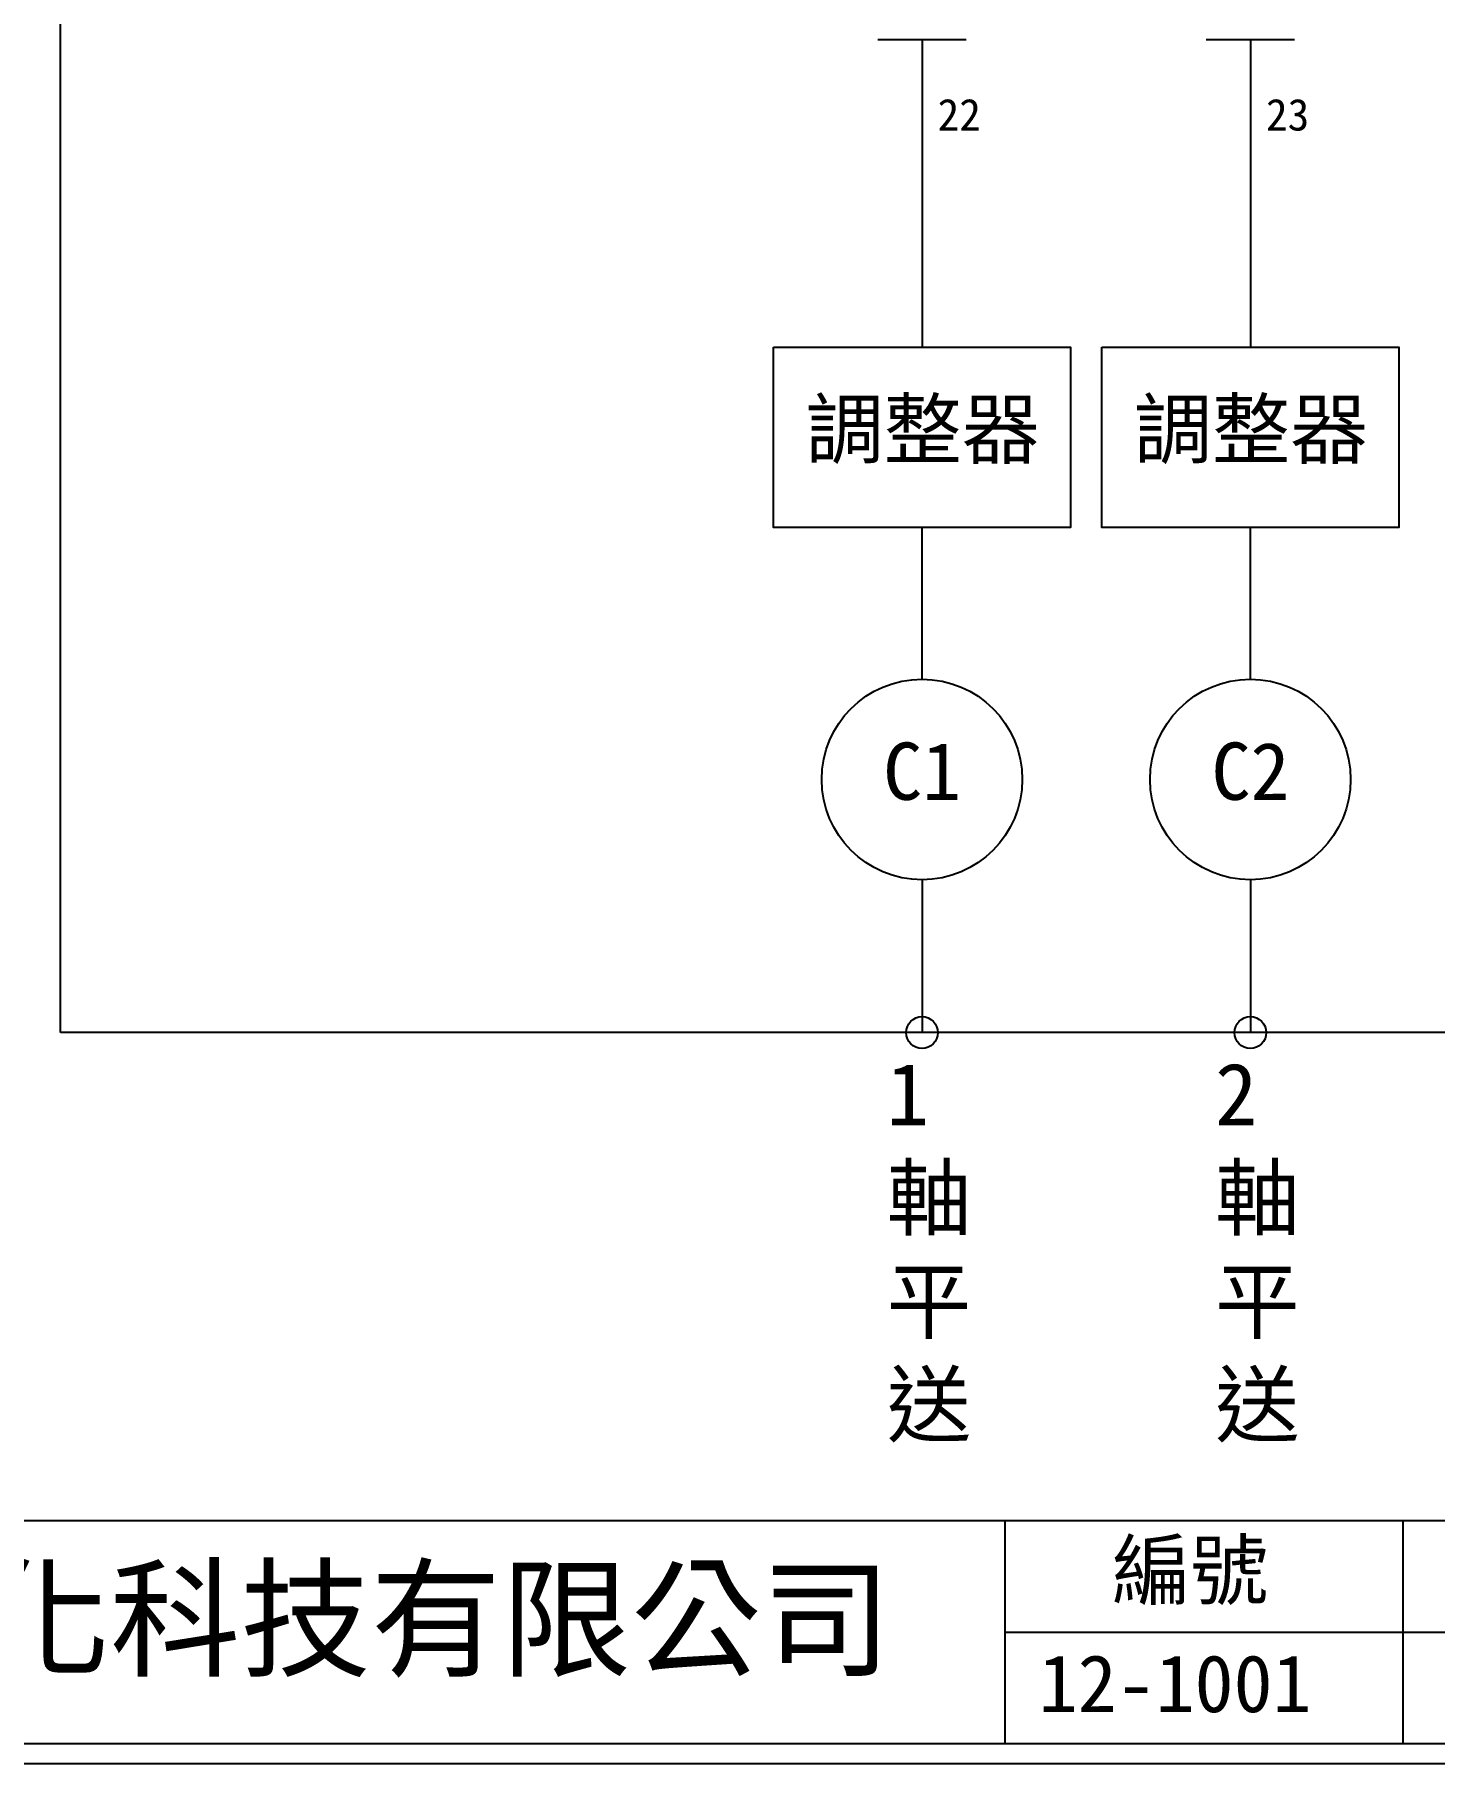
# Model space of a CAD drawing. Extents: x 10 to 297, y 3 to 207.
# Drawn here: x 84.8 to 172.7, y 3 to 111.6 of the extents above; entities that cross this region are included whole.
import ezdxf

# ---------------------------------------------------------------- set-up
doc = ezdxf.new("R2010")
doc.units = 0
doc.layers.get('0').update_dxf_attribs({"linetype": 'CONTINUOUS'})
doc.layers.add('圖框層', color=7, linetype='CONTINUOUS')
doc.layers.add('標尺寸層', color=3, linetype='CONTINUOUS')
doc.styles.add('CNS', font='romanc.shx', dxfattribs={"bigfont": 'chineset.shx'})
doc.styles.add('STSL', font='KAIU.TTF')

msp = doc.modelspace()

# ---------------------------------------------------------------- linework, layer by layer
for p, q in [((140.53, 111.3), (140.53, 91.96)), ((161.16, 111.3), (161.16, 91.96)), ((140.53, 71.11), (140.53, 80.64)), ((161.16, 71.11), (161.16, 80.64)), ((140.53, 58.51), (140.53, 48.91)), ((161.16, 58.51), (161.16, 48.91))]:
    msp.add_line(p, q)
for points in [[(131.2, 91.96), (149.86, 91.96), (149.86, 80.64), (131.2, 80.64)], [(151.83, 91.96), (170.49, 91.96), (170.49, 80.64), (151.83, 80.64)]]:
    msp.add_lwpolyline(points, close=True)
for centre in [(140.53, 64.81), (161.16, 64.81)]:
    msp.add_circle(centre, 6.3)
at = {"layer": '圖框層', "color": 7}
for p, q in [((11.25, 18.25), (295.75, 18.25)), ((145.75, 4.25), (145.75, 18.25)), ((170.75, 4.25), (170.75, 18.25)), ((145.75, 11.25), (295.75, 11.25)), ((11.25, 4.25), (295.75, 4.25)), ((10, 3), (297, 3))]:
    msp.add_line(p, q, dxfattribs=at)
at = {"layer": '標尺寸層', "color": 7}
for p, q in [((86.4, 48.91), (86.4, 129.12)), ((137.75, 111.3), (143.31, 111.3)), ((158.38, 111.3), (163.94, 111.3)), ((292.73, 48.91), (86.4, 48.91))]:
    msp.add_line(p, q, dxfattribs=at)
for centre in [(140.53, 48.91), (161.16, 48.91)]:
    msp.add_circle(centre, 1, dxfattribs=at)

# ---------------------------------------------------------------- texts
at = {"layer": '圖框層', "color": 4, "style": 'STSL'}
for s, height, p in [('22', 2, (141.51, 105.57)), ('23', 2, (162.14, 105.57)), ('調整器', 3.6, (133.21, 85.02)), ('調整器', 3.6, (153.84, 85.02)), ('C1', 3.6, (138.09, 63.53)), ('C2', 3.6, (158.72, 63.53)), ('編號', 3.6, (152.47, 13.34)), ('泓陞自動化科技有限公司', 6, (48.6, 9.08)), ('12-1001', 3.6, (147.86, 6.22))]:
    msp.add_text(s, height=height, dxfattribs=at).set_placement(p)
at = {"layer": '標尺寸層', "color": 7, "char_height": 3.9, "width": 5.4243, "attachment_point": 1, "style": 'CNS'}
for s, insert in [('{\\fDFKai-SB|b0|i0|c136|p65;1軸平送}', (138.31, 46.99)), ('{\\fDFKai-SB|b0|i0|c136|p65;2軸平送}', (158.94, 46.99))]:
    msp.add_mtext(s, dxfattribs=dict(at, insert=insert))

doc.saveas('drawing.dxf')
